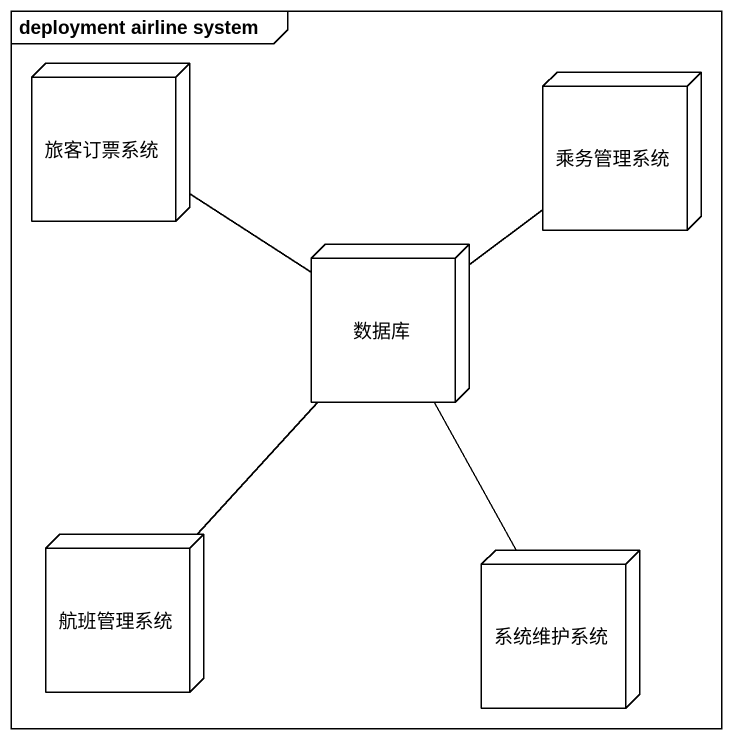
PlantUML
@startuml
mainframe deployment airline system
node 旅客订票系统
node 乘务管理系统
node 数据库
node 航班管理系统
node 系统维护系统
旅客订票系统 -- 数据库
乘务管理系统 -- 数据库
航班管理系统 -up- 数据库
系统维护系统 -up- 数据库
@enduml
